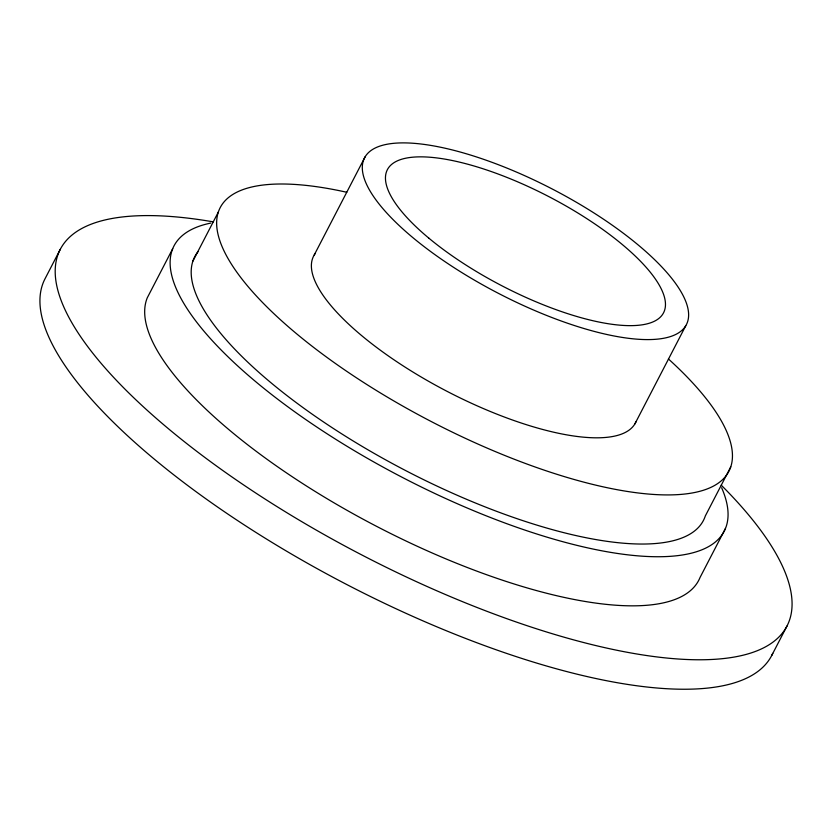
<?xml version="1.0" encoding="UTF-8"?>
<svg xmlns="http://www.w3.org/2000/svg" width="832" height="832" viewBox="0 0 832 832"><rect width="100%" height="100%" fill="white"/><g stroke="black" fill="none" stroke-linecap="round" stroke-linejoin="round"><path stroke-width="1.25" d="M60.278 249.33L45.011 278.803A409.271 132.569 27.4 0 0 350.605 586.518A409.271 132.569 27.4 0 0 772.751 653.349M172.713 248.716L147.264 297.825A309.878 100.37 27.4 0 0 385.746 531.045A309.878 100.37 27.4 0 0 700.014 577.533L725.473 528.424M192.868 261.186L218.327 212.077M314.226 254.987L365.144 156.77M634.868 423.935L685.776 325.718A181.251 58.708 27.4 0 0 471.588 155.376A181.251 58.708 27.4 0 0 419.016 242.632A181.251 58.708 27.4 0 0 685.776 325.718M730.766 466.846L705.318 515.954A286.489 92.799 27.4 0 1 404.612 470.038A286.489 92.799 27.4 0 1 198.11 251.586M771.722 655.491L786.989 626.028M721.24 485.16A409.271 132.569 27.4 0 1 638.57 654.274A409.271 132.569 27.4 0 1 122.751 386.901A409.271 132.569 27.4 0 1 213.294 221.863M721.614 487.718A309.878 100.37 27.4 0 1 403.114 477.797A309.878 100.37 27.4 0 1 210.756 223.08M668.439 358.977A286.489 92.799 27.4 0 1 631.207 492.034A286.489 92.799 27.4 0 1 259.605 299.437A286.489 92.799 27.4 0 1 346.778 192.265M636.033 421.658A181.251 58.708 27.4 0 1 444.694 390.104A181.251 58.708 27.4 0 1 315.474 253.167M428.969 238.254A155.522 50.378 27.4 0 0 661.565 315.786A155.522 50.378 27.4 0 0 485.846 169.697A155.522 50.378 27.4 0 0 428.969 238.254"/></g></svg>
